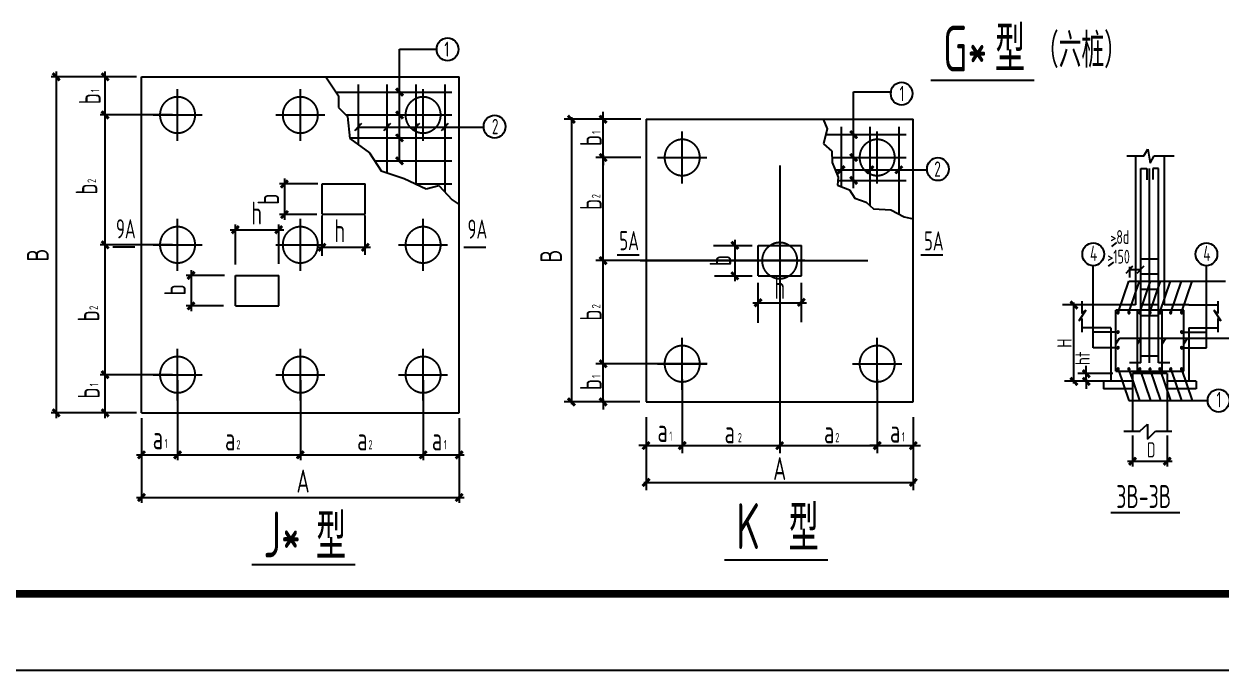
# Model space of a CAD drawing. Extents: x -695511 to 885008, y -751583 to -95266.
# Drawn here: x -364124 to -348460, y -277925 to -269465 of the extents above; entities that cross this region are included whole.
import ezdxf
from ezdxf.enums import TextEntityAlignment as Align

# ---------------------------------------------------------------- set-up
doc = ezdxf.new("R2010")
doc.units = 0
doc.header["$LTSCALE"] = 1000
doc.header["$MEASUREMENT"] = 0
doc.linetypes.add('DASHED', pattern=[3.75, 2.5, -1.25])
doc.layers.add('_TSZ_PLOT_MARK', color=1, linetype='Continuous', plot=False)
for name, color, linetype in [('CT', 3, 'Continuous'), ('GZ', 211, 'Continuous'), ('PUB_TITLE', 4, 'Continuous'), ('Z', 2, 'Continuous'), ('ZZX', 7, 'Continuous')]:
    doc.layers.add(name, color=color, linetype=linetype)
doc.styles.add('TSSD_Rein', font='Tssdeng.shx', dxfattribs={"width": 0.7, "bigfont": 'hztxt.shx'})

# ---------------------------------------------------------------- blocks, each defined once
blk = doc.blocks.new('_ArchTick')
at = {"color": 0, "linetype": 'ByBlock', "const_width": 0.4}
blk.add_lwpolyline([(-0.5, -0.5), (0.5, 0.5)], dxfattribs=at)

msp = doc.modelspace()

# ---------------------------------------------------------------- linework, layer by layer
at = {"color": 0, "linetype": 'ByBlock'}
for p, q in [((-359706.4, -270769.9), (-359797.1, -270865.9)), ((-359328.4, -270769.9), (-359419.1, -270865.9)), ((-358950.4, -270769.9), (-359041.1, -270865.9)), ((-358572.4, -270769.9), (-358663.1, -270865.9))]:
    msp.add_line(p, q, dxfattribs=at)
for p, q in [((-349617.1, -272636.2), (-349707.8, -272732.2)), ((-349469.5, -272636.7), (-349560.2, -272732.7))]:
    msp.add_line(p, q)
at = {"layer": '_TSZ_PLOT_MARK'}
msp.add_lwpolyline([(-382265, -277925), (-307965, -277925), (-307965, -235925), (-382265, -235925)], close=True, dxfattribs=at)
at = {"layer": 'CT'}
for p, q in [((-355983.2, -270714.2), (-352486.7, -270714.2)), ((-355983.2, -270714.2), (-355983.2, -274414.2)), ((-352486.7, -274414.2), (-352486.7, -270714.2)), ((-355983.2, -274414.2), (-352486.7, -274414.2))]:
    msp.add_line(p, q, dxfattribs=at)
at = {"layer": 'CT', "color": 3, "linetype": 'Continuous'}
for p, q in [((-350280, -273095.6), (-350280, -273256.2)), ((-349902, -273143.7), (-350280, -273143.7)), ((-348503.4, -273095.6), (-348503.4, -273256.2)), ((-350231.2, -273214.3), (-350322.4, -273354)), ((-350322.4, -273354), (-350280, -273320.1)), ((-350280, -273256.2), (-350231.2, -273214.3)), ((-350280, -273320.1), (-350280, -273499.8)), ((-348503.4, -273256.2), (-348552.2, -273214.3)), ((-348552.2, -273214.3), (-348461, -273354)), ((-348461, -273354), (-348503.4, -273320.1)), ((-348503.4, -273320.1), (-348503.4, -273499.8)), ((-349618.5, -274143.7), (-349996.5, -274143.7)), ((-349996.5, -274143.7), (-349996.5, -274243.7)), ((-349618.5, -274243.7), (-349996.5, -274243.7)), ((-348786.9, -274143.7), (-349164.9, -274143.7)), ((-348786.9, -274243.7), (-349164.9, -274243.7)), ((-348786.9, -274143.7), (-348786.9, -274243.7))]:
    msp.add_line(p, q, dxfattribs=at)
at = {"layer": 'GZ', "color": 7, "linetype": 'DASHED'}
for centre in [(-362114.2, -270657.5), (-360507.7, -270657.5), (-358901.2, -270657.5), (-355510.7, -271214.2), (-352959.2, -271214.2), (-362114.2, -272357.5), (-360507.7, -272357.5), (-358901.2, -272357.5), (-354234.9, -272564.2), (-355510.7, -273914.2), (-352959.2, -273914.2), (-362114.2, -274057.5), (-360507.7, -274057.5), (-358901.2, -274057.5)]:
    msp.add_ellipse(centre, major_axis=(0, 240), ratio=0.945, start_param=4.712389, end_param=10.9955743, dxfattribs=at)
at = {"layer": 'PUB_TITLE'}
msp.add_lwpolyline([(-382265, -277925), (-307965, -277925), (-307965, -235925), (-382265, -235925)], close=True, dxfattribs=at)
at = {"layer": 'PUB_TITLE', "const_width": 100}
msp.add_lwpolyline([(-379765, -276925), (-308965, -276925), (-308965, -236925), (-379765, -236925)], close=True, dxfattribs=at)
at = {"layer": 'Z', "linetype": 'Continuous'}
for p, q in [((-360224.2, -271557.5), (-359657.2, -271557.5)), ((-360224.2, -271957.5), (-360224.2, -271557.5)), ((-359657.2, -271957.5), (-359657.2, -271557.5)), ((-360224.2, -271957.5), (-359657.2, -271957.5)), ((-354518.4, -272764.2), (-354518.4, -272364.2)), ((-354518.4, -272364.2), (-353951.4, -272364.2)), ((-353951.4, -272764.2), (-353951.4, -272364.2)), ((-361358.2, -273157.5), (-361358.2, -272757.5)), ((-361358.2, -272757.5), (-360791.2, -272757.5)), ((-360791.2, -273157.5), (-360791.2, -272757.5)), ((-354518.4, -272764.2), (-353951.4, -272764.2)), ((-361358.2, -273157.5), (-360791.2, -273157.5))]:
    msp.add_line(p, q, dxfattribs=at)
at = {"layer": 'ZZX'}
for p, q in [((-359209.4, -271257.5), (-359209.4, -269796)), ((-359209.4, -269796), (-358721.7, -269796)), ((-360174.4, -270157.5), (-360009.9, -270406.7)), ((-359232.6, -270332.9), (-359186.1, -270382)), ((-353267.3, -271617.3), (-353267.3, -270353.6)), ((-353267.3, -270353.6), (-352766.3, -270353.6)), ((-360009.9, -270406.7), (-360009.9, -270561.2)), ((-360009.9, -270561.2), (-359889.9, -270677)), ((-359889.9, -270677), (-359858.6, -270963.9)), ((-359232.6, -270632.9), (-359186.1, -270682)), ((-359722.7, -270779), (-359780.8, -270856.8)), ((-359751.7, -270817.9), (-358107.5, -270817.9)), ((-359344.7, -270779), (-359402.8, -270856.8)), ((-358966.7, -270779), (-359024.8, -270856.8)), ((-358588.7, -270779), (-358646.8, -270856.8)), ((-353666.2, -270714.2), (-353613.1, -270840.3)), ((-353613.1, -270840.3), (-353660.2, -271034.7)), ((-359858.6, -270963.9), (-359602.9, -271151.5)), ((-359232.6, -270932.9), (-359186.1, -270982)), ((-353290.5, -270889.6), (-353244, -270938.7)), ((-359602.9, -271151.5), (-359451.6, -271388.7)), ((-353660.2, -271034.7), (-353553.3, -271129.7)), ((-353553.3, -271129.7), (-353549, -271278.8)), ((-349470.2, -271192.6), (-349420, -271105.5)), ((-349420, -271105.5), (-349386.8, -271286.8)), ((-359232.6, -271232.9), (-359186.1, -271282)), ((-353550.8, -271214.2), (-352662.1, -271214.2)), ((-353549, -271278.8), (-353472, -271473.2)), ((-353290.5, -271189.6), (-353244, -271238.7)), ((-349692.9, -271192.6), (-349470.2, -271192.6)), ((-349386.8, -271286.8), (-349336.7, -271192.6)), ((-349336.7, -271192.6), (-349075.2, -271192.6)), ((-359451.6, -271388.7), (-359149, -271488)), ((-353495.4, -271374.6), (-352296.9, -271374.6)), ((-359149, -271488), (-358862, -271625.9)), ((-358862, -271625.9), (-358695.1, -271581.8)), ((-358695.1, -271581.8), (-358522.9, -271769.3)), ((-353472, -271473.2), (-353480.6, -271577.2)), ((-353480.6, -271577.2), (-353322.4, -271636)), ((-353290.5, -271489.6), (-353244, -271538.7)), ((-358522.9, -271769.3), (-358428.7, -271828.6)), ((-353322.4, -271636), (-353249.7, -271744.5)), ((-353249.7, -271744.5), (-353104.3, -271798.7)), ((-353104.3, -271798.7), (-353006, -271884.6)), ((-353006, -271884.6), (-352779.4, -271898.2)), ((-352779.4, -271898.2), (-352608.4, -271993.1)), ((-352608.4, -271993.1), (-352486.7, -272016.5)), ((-349890.7, -272380.8), (-349822.1, -272329)), ((-350132.7, -273706.1), (-350132.7, -272630.5)), ((-349931.2, -272638.3), (-349862.6, -272586.5)), ((-349657.7, -272679.2), (-349509.6, -272679.2)), ((-348650.7, -273706.1), (-348650.7, -272630.5)), ((-349807.5, -273243.7), (-349668.4, -272831.1)), ((-349668.4, -272831.1), (-348401.9, -272831.1)), ((-349664.9, -273243.7), (-349525.8, -272831.1)), ((-349524, -273243.7), (-349384.9, -272831.1)), ((-349389.6, -273243.7), (-349250.6, -272831.1)), ((-349259.4, -273243.7), (-349120.3, -272831.1)), ((-349118.5, -273243.7), (-348979.4, -272831.1)), ((-348975.9, -273243.7), (-348836.8, -272831.1)), ((-349807.5, -273500.6), (-350132.7, -273500.6)), ((-348975.9, -273500.6), (-348650.7, -273500.6)), ((-349835.8, -273652.2), (-349788.1, -273581.2)), ((-349788.1, -273581.2), (-347360.6, -273581.2)), ((-349552.3, -273652.2), (-349504.6, -273581.2)), ((-349231, -273652.2), (-349183.3, -273581.2)), ((-348947.5, -273652.2), (-348899.8, -273581.2)), ((-349807.5, -273706.1), (-350132.7, -273706.1)), ((-348975.9, -273706.1), (-348650.7, -273706.1)), ((-349807.5, -273983.7), (-349668.4, -274396.4)), ((-349664.9, -273983.7), (-349525.8, -274396.4)), ((-349524, -273983.7), (-349384.9, -274396.4)), ((-349389.6, -273983.7), (-349250.6, -274396.4)), ((-349259.4, -273983.7), (-349120.3, -274396.4)), ((-349118.5, -273983.7), (-348979.4, -274396.4)), ((-348975.9, -273983.7), (-348836.8, -274396.4)), ((-349668.4, -274396.4), (-348633.6, -274396.4)), ((-349618.5, -274855.4), (-349618.5, -275261.2)), ((-349164.9, -274855.4), (-349164.9, -275261.2)), ((-349684.6, -275191.2), (-349098.7, -275191.2))]:
    msp.add_line(p, q, dxfattribs=at)
at = {"layer": 'ZZX', "color": 7}
for p, q in [((-362652.9, -270157.5), (-363768.4, -270157.5)), ((-363702.2, -270087.5), (-363702.2, -274627.5)), ((-362652.9, -270157.5), (-363128.4, -270157.5)), ((-363062.2, -270727.5), (-363062.2, -270087.5)), ((-362180.4, -270657.5), (-363128.4, -270657.5)), ((-363062.2, -271227.5), (-363062.2, -270587.5)), ((-356960.6, -270684.2), (-356960.6, -274444.2)), ((-356545.4, -270744.2), (-356545.4, -270614.2)), ((-356053.1, -270714.2), (-357055.1, -270714.2)), ((-356053.1, -270714.2), (-356639.9, -270714.2)), ((-356545.4, -271214.2), (-356545.4, -270714.2)), ((-363062.2, -272427.5), (-363062.2, -271087.5)), ((-356051, -271214.2), (-356639.9, -271214.2)), ((-356545.4, -272594.2), (-356545.4, -271184.2)), ((-356545.4, -271184.2), (-356545.4, -271314.2)), ((-360279, -271561), (-360782, -271561)), ((-360715.9, -271491), (-360715.9, -272031)), ((-361358.2, -272616.7), (-361358.2, -272090)), ((-360791.2, -272605), (-360791.2, -272090)), ((-360290.1, -271961), (-360782, -271961)), ((-360224.2, -272499.7), (-360224.2, -271973.1)), ((-359657.2, -272488), (-359657.2, -271973.1)), ((-361424.4, -272160), (-360725.1, -272160)), ((-362180.4, -272357.5), (-363128.4, -272357.5)), ((-363062.2, -273627.5), (-363062.2, -272287.5)), ((-360290.4, -272390.2), (-359591.1, -272390.2)), ((-355099.4, -272364.2), (-354596.3, -272364.2)), ((-354822, -272294.2), (-354822, -272834.2)), ((-354710.4, -272564.2), (-356639.9, -272564.2)), ((-353907.2, -272564.2), (-356639.9, -272564.2)), ((-356545.4, -273944.2), (-356545.4, -272534.2)), ((-361937.4, -272687.5), (-361937.4, -273227.5)), ((-361500.5, -272757.5), (-362003.6, -272757.5)), ((-355088.3, -272764.2), (-354596.3, -272764.2)), ((-354518.4, -273379.6), (-354518.4, -272853)), ((-354234.9, -272764.2), (-354234.9, -275086.4)), ((-353951.4, -273367.9), (-353951.4, -272853)), ((-361511.6, -273157.5), (-362003.6, -273157.5)), ((-354584.6, -273115.8), (-353885.3, -273115.8)), ((-363062.2, -274127.5), (-363062.2, -273487.5)), ((-356545.4, -273944.2), (-356545.4, -273814.2)), ((-355182.9, -273914.2), (-356639.9, -273914.2)), ((-356545.4, -274414.2), (-356545.4, -273914.2)), ((-362180.4, -274057.5), (-363128.4, -274057.5)), ((-363062.2, -274627.5), (-363062.2, -273987.5)), ((-362114.2, -274127.5), (-362114.2, -275177.6)), ((-360507.7, -274127.5), (-360507.7, -275177.6)), ((-358901.2, -274127.5), (-358901.2, -275177.6)), ((-355510.7, -274114.2), (-355510.7, -275086.4)), ((-355510.7, -274114.2), (-355510.7, -275086.4)), ((-354234.9, -274114.2), (-354234.9, -275086.4)), ((-352959.2, -274114.2), (-352959.2, -275086.4)), ((-352959.2, -274114.2), (-352959.2, -275086.4)), ((-356067, -274414.2), (-357055.1, -274414.2)), ((-356067, -274414.2), (-356639.9, -274414.2)), ((-356545.4, -274384.2), (-356545.4, -274514.2)), ((-362652.9, -274557.5), (-363768.4, -274557.5)), ((-362652.9, -274557.5), (-363128.4, -274557.5)), ((-362586.7, -274627.5), (-362586.7, -275735.1)), ((-362586.7, -274627.5), (-362586.7, -275177.6)), ((-358428.7, -274627.5), (-358428.7, -275735.1)), ((-358428.7, -274627.5), (-358428.7, -275177.6)), ((-355983.2, -274614.2), (-355983.2, -275086.4)), ((-355983.2, -274614.2), (-355983.2, -275568.5)), ((-352486.7, -274614.2), (-352486.7, -275086.4)), ((-352486.7, -274614.2), (-352486.7, -275568.5)), ((-355954.8, -274986.4), (-356077.7, -274986.4)), ((-355983.2, -274986.4), (-355510.7, -274986.4)), ((-355539, -274986.4), (-355416.2, -274986.4)), ((-355539, -274986.4), (-354206.6, -274986.4)), ((-354263.3, -274986.4), (-352930.8, -274986.4)), ((-352930.8, -274986.4), (-353053.7, -274986.4)), ((-352959.2, -274986.4), (-352486.7, -274986.4)), ((-352515, -274986.4), (-352392.2, -274986.4)), ((-362652.9, -275107.6), (-362048.1, -275107.6)), ((-362180.4, -275107.6), (-361575.6, -275107.6)), ((-361707.9, -275107.6), (-360441.6, -275107.6)), ((-360573.9, -275107.6), (-359307.6, -275107.6)), ((-359439.9, -275107.6), (-358835.1, -275107.6)), ((-358967.4, -275107.6), (-358362.6, -275107.6)), ((-356011.5, -275468.5), (-352458.3, -275468.5)), ((-362652.9, -275665.1), (-358362.6, -275665.1))]:
    msp.add_line(p, q, dxfattribs=at)
at = {"layer": 'ZZX', "color": 7, "linetype": 'Continuous'}
for p, q in [((-362586.7, -274557.5), (-362586.7, -270157.5)), ((-362586.7, -270157.5), (-358428.7, -270157.5)), ((-358428.7, -274557.5), (-358428.7, -270157.5)), ((-349580.7, -271192.6), (-349580.7, -273143.7)), ((-349202.7, -271192.6), (-349202.7, -273143.7)), ((-349657.7, -272647), (-349657.7, -272786.3)), ((-349846.6, -273143.7), (-350532.5, -273143.7)), ((-350386.6, -274173.7), (-350386.6, -273113.7)), ((-349580.7, -273143.7), (-349902, -273143.7)), ((-348881.4, -273143.7), (-349202.7, -273143.7)), ((-348881.4, -273143.7), (-348503.4, -273143.7)), ((-349902, -273443.7), (-350280, -273443.7)), ((-349902, -273443.7), (-349902, -274143.7)), ((-348881.4, -273443.7), (-348881.4, -274143.7)), ((-348881.4, -273443.7), (-348503.4, -273443.7)), ((-350224.5, -274073.7), (-350224.5, -273943.7)), ((-349876.2, -274043.7), (-350332.8, -274043.7)), ((-350224.5, -274143.7), (-350224.5, -274043.7)), ((-350224.5, -274113.7), (-350224.5, -274243.7)), ((-349164.9, -274043.7), (-349618.5, -274043.7)), ((-349846.6, -274143.7), (-350508.5, -274143.7)), ((-350250.1, -274143.7), (-350452.6, -274143.7)), ((-362586.7, -274557.5), (-358428.7, -274557.5))]:
    msp.add_line(p, q, dxfattribs=at)
at = {"layer": 'ZZX', "color": 6}
for p, q in [((-352256.7, -270200.1), (-350904.4, -270200.1)), ((-360042.4, -270357.5), (-358523.2, -270357.5)), ((-359751.7, -270257.5), (-359751.7, -271042.3)), ((-359373.7, -270257.5), (-359373.7, -271414.2)), ((-358995.7, -270257.5), (-358995.7, -271561.6)), ((-358617.7, -270257.5), (-358617.7, -271666)), ((-359910.1, -270657.5), (-358523.2, -270657.5)), ((-353431.7, -270814.2), (-353431.7, -271595.4)), ((-353053.7, -270814.2), (-353053.7, -271843)), ((-352675.7, -270814.2), (-352675.7, -271955.8)), ((-359859.3, -270957.5), (-358523.2, -270957.5)), ((-353631, -270914.2), (-352581.2, -270914.2)), ((-359535.3, -271257.5), (-358523.2, -271257.5)), ((-353550.8, -271214.2), (-352581.2, -271214.2)), ((-359004.4, -271557.5), (-358523.2, -271557.5)), ((-353475.4, -271514.2), (-352581.2, -271514.2)), ((-362962.3, -272382.7), (-362674.1, -272382.7)), ((-358369.8, -272387), (-358081.6, -272387)), ((-356361.6, -272486.9), (-356073.4, -272486.9)), ((-352386.8, -272486.9), (-352098.7, -272486.9)), ((-361142.3, -276544.4), (-359790, -276544.4)), ((-354958.5, -276483), (-353606.2, -276483))]:
    msp.add_line(p, q, dxfattribs=at)
at = {"layer": 'ZZX', "color": 1}
for p, q in [((-362114.2, -270997.5), (-362114.2, -270317.5)), ((-360507.7, -270997.5), (-360507.7, -270317.5)), ((-358901.2, -270997.5), (-358901.2, -270317.5)), ((-362435.5, -270657.5), (-361792.9, -270657.5)), ((-360829, -270657.5), (-360186.4, -270657.5)), ((-359222.5, -270657.5), (-358579.9, -270657.5)), ((-355510.7, -271554.2), (-355510.7, -270874.2)), ((-352959.2, -271554.2), (-352959.2, -270874.2)), ((-355832, -271214.2), (-355189.4, -271214.2)), ((-353280.5, -271214.2), (-352637.9, -271214.2)), ((-354234.9, -271317.4), (-354234.9, -273334.7)), ((-362114.2, -272697.5), (-362114.2, -272017.5)), ((-360507.7, -272697.5), (-360507.7, -272017.5)), ((-358901.2, -272697.5), (-358901.2, -272017.5)), ((-362435.5, -272357.5), (-361792.9, -272357.5)), ((-360829, -272357.5), (-360186.4, -272357.5)), ((-359222.5, -272357.5), (-358579.9, -272357.5)), ((-356062, -272564.2), (-353082.1, -272564.2)), ((-349629.2, -272649), (-349685.2, -272708.2)), ((-355510.7, -274254.2), (-355510.7, -273574.2)), ((-352959.2, -274254.2), (-352959.2, -273574.2)), ((-362114.2, -274397.5), (-362114.2, -273717.5)), ((-360507.7, -274397.5), (-360507.7, -273717.5)), ((-358901.2, -274397.5), (-358901.2, -273717.5)), ((-355832, -273914.2), (-355189.4, -273914.2)), ((-353280.5, -273914.2), (-352637.9, -273914.2)), ((-362435.5, -274057.5), (-361792.9, -274057.5)), ((-360829, -274057.5), (-360186.4, -274057.5)), ((-359222.5, -274057.5), (-358579.9, -274057.5))]:
    msp.add_line(p, q, dxfattribs=at)
at = {"layer": 'ZZX', "color": 6, "linetype": 'Continuous'}
for p, q in [((-349509.6, -273902.3), (-349509.6, -271357.6)), ((-349509.6, -271358.7), (-349429.8, -271358.7)), ((-349429.8, -271358.7), (-349429.8, -271505.9)), ((-349394, -273904.3), (-349394, -271359.3)), ((-349350.3, -271358.7), (-349350.3, -271500)), ((-349278.4, -271358.7), (-349350.3, -271358.7)), ((-349278.4, -273902.3), (-349278.4, -271358.7)), ((-349509.6, -272539.3), (-349278.4, -272539.3)), ((-349509.6, -272739.3), (-349278.4, -272739.3)), ((-349509.6, -272939.3), (-349278.4, -272939.3)), ((-349509.6, -273139.3), (-349278.4, -273139.3)), ((-349835.8, -274013.7), (-349835.8, -273213.7)), ((-348947.5, -273213.7), (-349835.8, -273213.7)), ((-349552.3, -274013.7), (-349552.3, -273213.7)), ((-349509.6, -273284.5), (-349278.4, -273284.5)), ((-349231, -274013.7), (-349231, -273213.7)), ((-348947.5, -274013.7), (-348947.5, -273213.7)), ((-349509.6, -273810.8), (-349278.4, -273810.8)), ((-349509.6, -273902.3), (-349657.7, -273902.3)), ((-349130.3, -273902.3), (-349278.4, -273902.3)), ((-349835.8, -274013.7), (-348947.5, -274013.7)), ((-349900.9, -275861.3), (-348997.1, -275861.3))]:
    msp.add_line(p, q, dxfattribs=at)
at = {"layer": 'ZZX', "linetype": 'Continuous'}
for p, q in [((-349618.5, -274043.7), (-349618.5, -274795.7)), ((-349164.9, -274043.7), (-349164.9, -274795.7)), ((-349521.6, -274797.2), (-349422.2, -274707.1)), ((-349422.2, -274707.1), (-349422.2, -274902.2)), ((-349732.7, -274795.7), (-349519.9, -274795.7)), ((-349422.2, -274902.2), (-349316.7, -274795.7)), ((-349316.7, -274795.7), (-349103.8, -274795.7))]:
    msp.add_line(p, q, dxfattribs=at)
for centre in [(-358581.7, -269798.1), (-352639.6, -270377.1), (-357966, -270809.5), (-352165.4, -271366.2), (-350132.7, -272480.5), (-348650.7, -272480.5), (-348491.8, -274396.4)]:
    msp.add_ellipse(centre, major_axis=(0, 150), ratio=0.945, start_param=4.712389, end_param=10.9955743, dxfattribs=at)
at = {"layer": 'ZZX'}
for centre, start_param, end_param in [((-349807.5, -273243.7), -1.5707963, 1.5707963), ((-349807.5, -273243.7), 1.5707963, 4.712389), ((-349664.9, -273243.7), -1.5707963, 1.5707963), ((-349664.9, -273243.7), 1.5707963, 4.712389), ((-349524, -273243.7), -1.5707963, 1.5707963), ((-349524, -273243.7), 1.5707963, 4.712389), ((-349389.6, -273243.7), 4.712389, 7.8539816), ((-349389.6, -273243.7), 1.5707963, 4.712389), ((-349259.4, -273243.7), -1.5707963, 1.5707963), ((-349259.4, -273243.7), 1.5707963, 4.712389), ((-349118.5, -273243.7), -1.5707963, 1.5707963), ((-349118.5, -273243.7), 1.5707963, 4.712389), ((-348975.9, -273243.7), -1.5707963, 1.5707963), ((-348975.9, -273243.7), 1.5707963, 4.712389), ((-349807.5, -273500.6), -1.5707963, 1.5707963), ((-349807.5, -273500.6), 1.5707963, 4.712389), ((-348975.9, -273500.6), -1.5707963, 1.5707963), ((-348975.9, -273500.6), 1.5707963, 4.712389), ((-349807.5, -273706.1), -1.5707963, 1.5707963), ((-349807.5, -273706.1), 1.5707963, 4.712389), ((-348975.9, -273706.1), -1.5707963, 1.5707963), ((-348975.9, -273706.1), 1.5707963, 4.712389), ((-349807.5, -273983.7), -1.5707963, 1.5707963), ((-349664.9, -273983.7), 4.712389, 7.8539816), ((-349524, -273983.7), -1.5707963, 1.5707963), ((-349389.6, -273983.7), -1.5707963, 1.5707963), ((-349259.4, -273983.7), -1.5707963, 1.5707963), ((-349118.5, -273983.7), 4.712389, 7.8539816), ((-348975.9, -273983.7), -1.5707963, 1.5707963), ((-349807.5, -273983.7), 1.5707963, 4.712389), ((-349664.9, -273983.7), 1.5707963, 4.712389), ((-349524, -273983.7), 1.5707963, 4.712389), ((-349389.6, -273983.7), 1.5707963, 4.712389), ((-349259.4, -273983.7), 1.5707963, 4.712389), ((-349118.5, -273983.7), 1.5707963, 4.712389), ((-348975.9, -273983.7), 1.5707963, 4.712389)]:
    msp.add_ellipse(centre, major_axis=(0, 12.5), ratio=0.945, start_param=start_param, end_param=end_param, dxfattribs=at)

# ---------------------------------------------------------------- block references
at = {"zscale": 96.00000000000423}
for p, xscale, yscale, rotation in [((-363702.2, -270157.5), 96.00000000000423, 90.72000000000398, 90), ((-363062.2, -270157.5), 96.00000000000423, 90.72000000000398, 90), ((-359209.4, -270357.5), 96.00000000000423, 90.72000000000398, 90), ((-363062.2, -270657.5), 96.00000000000423, 90.72000000000398, 90), ((-359209.4, -270657.5), 96.00000000000423, 90.72000000000398, 90), ((-356960.6, -270714.2), 96.00000000000423, 90.72000000000398, 90), ((-356545.4, -270714.2), 96.00000000000423, 90.72000000000398, 90), ((-359209.4, -270957.5), 96.00000000000423, 90.72000000000398, 90), ((-353267.3, -270914.2), 96.00000000000423, 90.72000000000398, 90), ((-356545.4, -271214.2), 96.00000000000423, 90.72000000000398, 90), ((-353267.3, -271214.2), 96.00000000000423, 90.72000000000398, 90), ((-359209.4, -271257.5), 96.00000000000423, 90.72000000000398, 90), ((-353431.7, -271374.6), 90.72000000000398, 96.00000000000423, 180.0000000000032), ((-353053.7, -271374.6), 90.72000000000398, 96.00000000000423, 180.0000000000032), ((-352675.7, -271374.6), 90.72000000000398, 96.00000000000423, 180.0000000000032), ((-353267.3, -271514.2), 96.00000000000423, 90.72000000000398, 90), ((-360715.9, -271561), 90.72000000000398, 96.00000000000423, 180.0000000000032), ((-360715.9, -271961), 90.72000000000398, 96.00000000000423, 180.0000000000032), ((-361358.2, -272160), 90.72000000000398, 96.00000000000423, 180.0000000000032), ((-360791.2, -272160), 90.72000000000398, 96.00000000000423, 180.0000000000032), ((-363062.2, -272357.5), 96.00000000000423, 90.72000000000398, 90), ((-360224.2, -272390.2), 90.72000000000398, 96.00000000000423, 180.0000000000032), ((-359657.2, -272390.2), 90.72000000000398, 96.00000000000423, 180.0000000000032), ((-354822, -272364.2), 96.00000000000423, 90.72000000000398, 90), ((-356545.4, -272564.2), 96.00000000000423, 90.72000000000398, 90), ((-361937.4, -272757.5), 90.72000000000398, 96.00000000000423, 180.0000000000032), ((-354822, -272764.2), 96.00000000000423, 90.72000000000398, 90), ((-361937.4, -273157.5), 90.72000000000398, 96.00000000000423, 180.0000000000032), ((-354518.4, -273115.8), 90.72000000000398, 96.00000000000423, 180.0000000000032), ((-353951.4, -273110.4), 90.72000000000398, 96.00000000000423, 180.0000000000032), ((-350385, -273145.4), 96.00000000000423, 90.72000000000398, 90), ((-356545.4, -273914.2), 96.00000000000423, 90.72000000000398, 90), ((-363062.2, -274057.5), 96.00000000000423, 90.72000000000398, 90), ((-350385, -274145.4), 96.00000000000423, 90.72000000000398, 90), ((-350222.9, -274045.4), 96.00000000000423, 90.72000000000398, 90), ((-350222.9, -274145.4), 96.00000000000423, 90.72000000000398, 90), ((-356960.6, -274414.2), 96.00000000000423, 90.72000000000398, 90), ((-356545.4, -274414.2), 96.00000000000423, 90.72000000000398, 90), ((-363702.2, -274557.5), 96.00000000000423, 90.72000000000398, 90), ((-363062.2, -274557.5), 96.00000000000423, 90.72000000000398, 90), ((-362586.7, -275107.6), 90.72000000000398, 96.00000000000423, 180.0000000000032), ((-362114.2, -275107.6), 90.72000000000398, 96.00000000000423, 180.0000000000032), ((-360507.7, -275107.6), 90.72000000000398, 96.00000000000423, 180.0000000000032), ((-358901.2, -275107.6), 90.72000000000398, 96.00000000000423, 180.0000000000032), ((-358428.7, -275107.6), 90.72000000000398, 96.00000000000423, 180.0000000000032), ((-355983.2, -274986.4), 90.72000000000398, 96.00000000000423, 180.0000000000032), ((-355510.7, -274986.4), 90.72000000000398, 96.00000000000423, 180.0000000000032), ((-354234.9, -274986.4), 90.72000000000398, 96.00000000000423, 180.0000000000032), ((-352959.2, -274986.4), 90.72000000000398, 96.00000000000423, 180.0000000000032), ((-352486.7, -274986.4), 90.72000000000398, 96.00000000000423, 180.0000000000032), ((-349618.5, -275191.2), 90.72000000000398, 96.00000000000423, 180.0000000000032), ((-349164.9, -275191.2), 90.72000000000398, 96.00000000000423, 180.0000000000032), ((-355983.2, -275468.5), 90.72000000000398, 96.00000000000423, 180.0000000000032), ((-352486.7, -275468.5), 90.72000000000398, 96.00000000000423, 180.0000000000032), ((-362586.7, -275665.1), 90.72000000000398, 96.00000000000423, 180.0000000000032), ((-358428.7, -275665.1), 90.72000000000398, 96.00000000000423, 180.0000000000032)]:
    msp.add_blockref('_ArchTick', p, dxfattribs=dict(at, xscale=xscale, yscale=yscale, rotation=rotation))

# ---------------------------------------------------------------- texts
at = {"layer": 'ZZX', "color": 2, "style": 'TSSD_Rein', "width": 0.6615}
for s, height, p in [('G*', 600, (-352098.1, -270089.6)), ('型', 600, (-351418.3, -270095.3)), ('9A', 250, (-362920, -272272.3)), ('9A', 250, (-358319.3, -272276.6)), ('5A', 250, (-356333, -272427.6)), ('5A', 250, (-352346.1, -272431.5)), ('J*', 600, (-360989.4, -276448.5)), ('型', 600, (-360304, -276477.8)), ('K', 600, (-354805.5, -276340.4)), ('型', 600, (-354120.1, -276369.7))]:
    msp.add_text(s, height=height, dxfattribs=at).set_placement(p)
at = {"layer": 'ZZX', "style": 'TSSD_Rein', "width": 0.6615}
for s, height, p in [('（六桩）', 450, (-350882.3, -270037.5)), ('D', 200, (-349427.3, -275141.2)), ('A', 300, (-360557, -275600.4))]:
    msp.add_text(s, height=height, dxfattribs=at).set_placement(p)
at = {"layer": 'ZZX', "linetype": 'Continuous', "style": 'TSSD_Rein', "width": 0.6615}
for s, height, p in [('1', 200, (-358622.7, -269897.3)), ('1', 200, (-352666.8, -270476.3)), ('2', 200, (-358000.5, -270908.7)), ('2', 200, (-352212.3, -271465.4)), ('>8d', 180, (-349907.6, -272345.3)), ('4', 200, (-350174, -272567.9)), ('4', 200, (-348692.1, -272567.9)), ('>150', 180, (-349948.1, -272602.8)), ('1', 200, (-348519, -274483.8))]:
    msp.add_text(s, height=height, dxfattribs=at).set_placement(p)
at = {"layer": 'ZZX', "color": 7, "style": 'TSSD_Rein', "width": 0.740741}
for s, height, p in [('1', 113.4, (-363193.3, -270337.4)), ('b', 283.5, (-363262.2, -270445.7)), ('b', 283.5, (-356706, -270993.1)), ('1', 113.4, (-356637, -270884.8)), ('b', 283.5, (-363305.7, -271627.4)), ('2', 113.4, (-363236.8, -271519.1)), ('b', 283.5, (-360926.9, -271761)), ('b', 283.5, (-356706, -271828.7)), ('2', 113.4, (-356637, -271720.4)), ('b', 283.5, (-355011, -272564.2)), ('b', 283.5, (-362148.4, -272947.9)), ('2', 113.4, (-363211, -273181.3)), ('2', 113.4, (-356637, -273162.2)), ('b', 283.5, (-363279.9, -273289.5)), ('b', 283.5, (-356706, -273277.2)), ('1', 113.4, (-356637, -274079.8)), ('b', 283.5, (-363275.6, -274298.4)), ('1', 113.4, (-363206.7, -274190.1)), ('b', 283.5, (-356706, -274188))]:
    msp.add_text(s, height=height, rotation=90, dxfattribs=at).set_placement(p, align=Align.MIDDLE_CENTER)
at = {"layer": 'ZZX', "style": 'TSSD_Rein', "width": 0.6615}
for s, p in [('h', (-361079.6, -271943)), ('h', (-359992.2, -272173.1)), ('h', (-354234.9, -272915.8)), ('a', (-355767.5, -274787.6)), ('a', (-354889.5, -274807.4)), ('a', (-353588.5, -274807.4)), ('a', (-352725.1, -274797.5)), ('a', (-362371.8, -274883.4)), ('a', (-361425.9, -274900.2)), ('a', (-359696.7, -274900.2)), ('a', (-358719.2, -274900.2))]:
    msp.add_text(s, height=300, dxfattribs=at).set_placement(p, align=Align.MIDDLE_CENTER)
at = {"layer": 'ZZX', "color": 7, "style": 'TSSD_Rein', "width": 0.740741}
for p in [(-363802.1, -272577.7), (-357085.4, -272590.5)]:
    msp.add_text('B', height=283.5, rotation=90, dxfattribs=at).set_placement(p)
at = {"layer": 'ZZX', "color": 7, "linetype": 'Continuous', "style": 'TSSD_Rein', "width": 0.793651}
msp.add_text('H', height=189, rotation=90, dxfattribs=at).set_placement((-350509.4, -273643.7), align=Align.MIDDLE)
msp.add_text('h\x8et', height=189, rotation=90, dxfattribs=at).set_placement((-350271.9, -273844), align=Align.MIDDLE_CENTER)
at = {"layer": 'ZZX', "color": 7, "style": 'TSSD_Rein', "width": 0.6615}
for s, p in [('1', (-362264, -274957.8)), ('2', (-361318.1, -274974.6)), ('2', (-359588.9, -274974.6)), ('1', (-358611.5, -274974.6)), ('1', (-355659.8, -274861.9)), ('2', (-354755.7, -274881.8)), ('2', (-353480.8, -274881.8)), ('1', (-352617.4, -274871.9))]:
    msp.add_text(s, height=120, dxfattribs=at).set_placement(p, align=Align.MIDDLE_CENTER)
at = {"layer": 'ZZX', "style": 'TSSD_Rein', "width": 0.6615}
msp.add_text('A', height=300, dxfattribs=at).set_placement((-354234.9, -275436.7), align=Align.CENTER)
at = {"layer": 'ZZX', "color": 2, "linetype": 'Continuous', "style": 'TSSD_Rein', "width": 0.6615}
msp.add_text('3B-3B', height=300, dxfattribs=at).set_placement((-349830.8, -275802.5))

doc.saveas('drawing.dxf')
